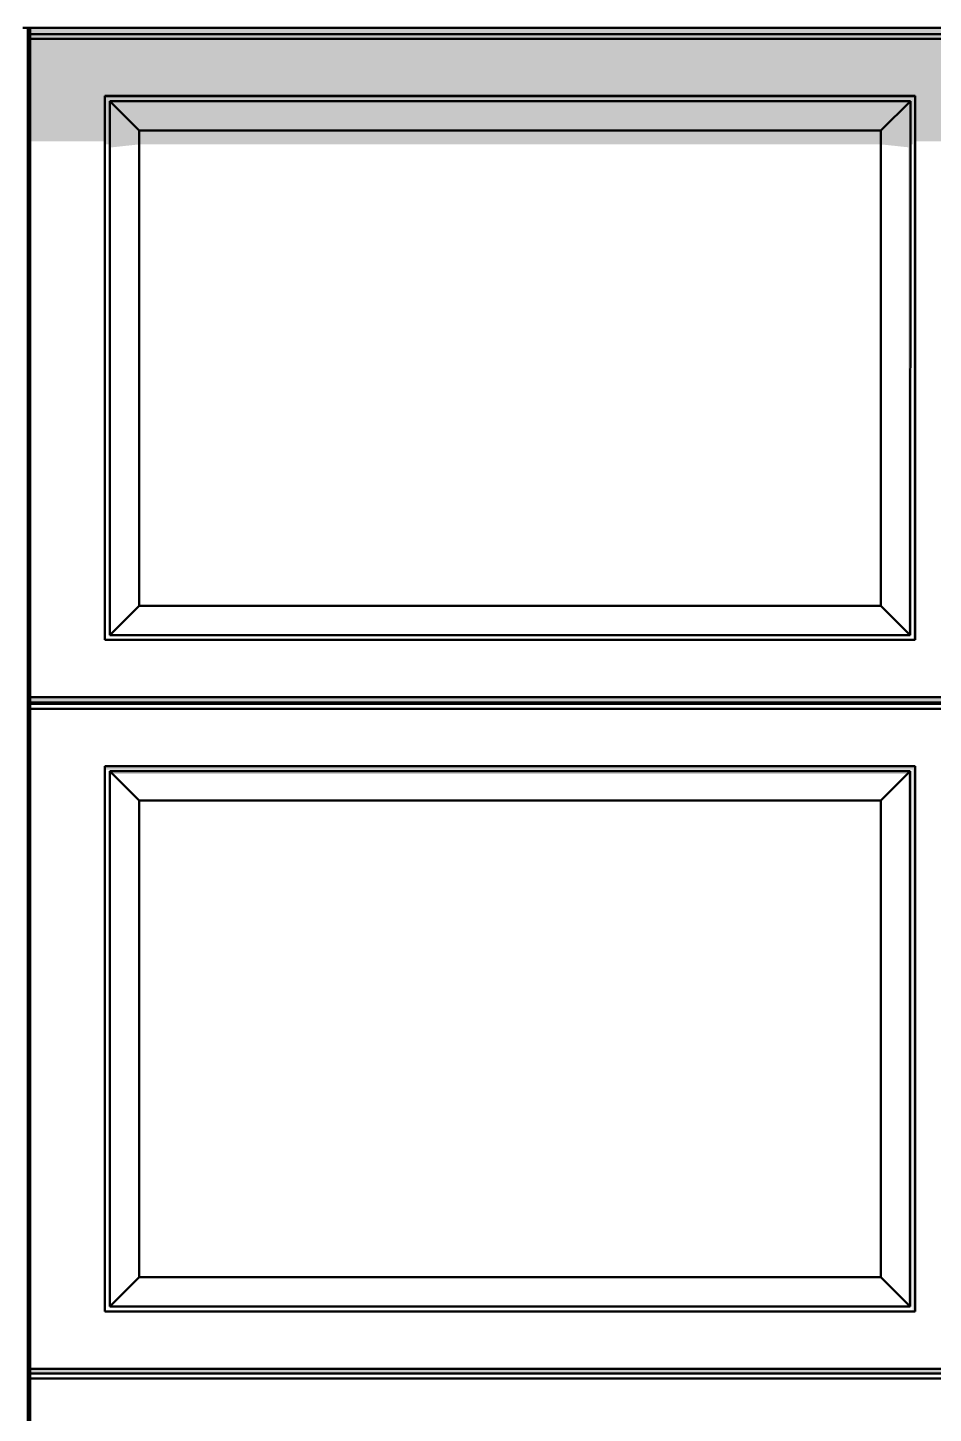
# Model space of a CAD drawing. Header units: millimetres. Extents: x 71293 to 106933, y -21112 to 4088.
# Drawn here: x 86292 to 88140, y -4625 to -1799 of the extents above; entities that cross this region are included whole.
import ezdxf

# ---------------------------------------------------------------- set-up
doc = ezdxf.new("R2010")
doc.units = ezdxf.units.MM
doc.header["$MEASUREMENT"] = 0
doc.linetypes.add('Wipeout_Contour', pattern=[1000, 0, -1000])
doc.layers.add('A - Fasadat', color=7, linetype='Continuous')
doc.layers.add('A - Fasadat_Pen_No__101', color=252, linetype='Continuous', lineweight=5)
for name, color, linetype, lineweight, true_color in [('A - Fasadat_Pen_No__102', 7, 'Continuous', 50, 0xcccccc), ('A - Fasadat_Pen_No__181', 7, 'Continuous', 5, 0xe8e8e8), ('A - Fasadat_Pen_No__89', 7, 'Continuous', 5, 0x71cebe)]:
    doc.layers.add(name, color=color, linetype=linetype, lineweight=lineweight, true_color=true_color)

msp = doc.modelspace()

# ---------------------------------------------------------------- wipeouts: each hides what was drawn before it
at = {"color": 254, "linetype": 'Wipeout_Contour', "lineweight": 0, "ltscale": 604267.482624}
msp.add_wipeout([(86292.2, -3018.6), (86297.2, -3018.6), (86297.3, -1836.4), (86295.8, -1836.4), (86295.7, -1834.3), (86295.7, -1811.6), (86292.2, -1811.6)], dxfattribs=at).dxf.layer = 'A - Fasadat'
at = {"color": 254, "linetype": 'Wipeout_Contour', "lineweight": 0, "ltscale": 349191.699}
msp.add_wipeout([(88103.1, -1937.9), (86449.7, -1937.9), (86449.7, -1938.3), (88103.1, -1938.3)], dxfattribs=at).dxf.layer = 'A - Fasadat'
at = {"color": 254, "linetype": 'Wipeout_Contour', "lineweight": 0, "ltscale": 518111.445632}
msp.add_wipeout([(86292.2, -3098.6), (86292.2, -3160.8), (86295.6, -3160.8), (86295.6, -3151.7), (86297.2, -3151.7), (86297.2, -3098.6)], dxfattribs=at).dxf.layer = 'A - Fasadat'
at = {"color": 254, "linetype": 'Wipeout_Contour', "lineweight": 0, "ltscale": 690855.44518}
msp.add_wipeout([(86295.6, -3175.8), (86292.2, -3175.8), (86292.2, -3498.6), (86297.2, -3498.6), (86297.2, -3202.4), (86295.7, -3202.4), (86295.6, -3199.3), (86295.6, -3176.9)], dxfattribs=at).dxf.layer = 'A - Fasadat'
at = {"color": 254, "linetype": 'Wipeout_Contour', "lineweight": 0, "ltscale": 349361.491741}
msp.add_wipeout([(86459.6, -3314.8), (86519.6, -3374.8), (88033, -3374.8), (88093, -3314.8)], dxfattribs=at).dxf.layer = 'A - Fasadat'
at = {"color": 254, "linetype": 'Wipeout_Contour', "lineweight": 0, "ltscale": 349543.95663}
msp.add_wipeout([(86459.6, -4406.9), (88093, -4406.9), (88033, -4346.9), (86519.6, -4346.9)], dxfattribs=at).dxf.layer = 'A - Fasadat'
at = {"color": 254, "linetype": 'Wipeout_Contour', "lineweight": 0, "ltscale": 345642.664962}
msp.add_wipeout([(86292.2, -4498.6), (86297.2, -4498.6), (86297.2, -4453.6), (86292.2, -4453.6)], dxfattribs=at).dxf.layer = 'A - Fasadat'
at = {"color": 254, "linetype": 'Wipeout_Contour', "lineweight": 0, "ltscale": 345650.058154}
msp.add_wipeout([(86292.2, -4526.4), (86292.2, -4527.4), (86295.6, -4527.4), (86295.6, -4526.4)], dxfattribs=at).dxf.layer = 'A - Fasadat'
at = {"color": 254, "linetype": 'Wipeout_Contour', "lineweight": 0, "ltscale": 356793.357794}
msp.add_wipeout([(86297.2, -4553.9), (91867.2, -4553.9), (91867.2, -4543.9), (86297.2, -4543.9)], dxfattribs=at).dxf.layer = 'A - Fasadat'
at = {"color": 254, "linetype": 'Wipeout_Contour', "lineweight": 0, "ltscale": 518815.307107}
msp.add_wipeout([(86292.2, -5892.5), (86295.6, -5892.5), (86295.6, -5887.5), (86297.2, -5887.5), (86297.2, -4578.6), (86292.2, -4578.6)], dxfattribs=at).dxf.layer = 'A - Fasadat'

# ---------------------------------------------------------------- next in the draw order: hatches: boundary and pattern name
at = {"layer": 'A - Fasadat_Pen_No__181', "linetype": 'Continuous', "lineweight": 0, "true_color": 0xededed}
for points in [[(86292.2, -3018.6), (86297.2, -3018.6), (86297.3, -1836.4), (86295.8, -1836.4), (86295.7, -1834.3), (86295.7, -1811.6), (86292.2, -1811.6)], [(88103.1, -1937.9), (86449.7, -1937.9), (86449.7, -1938.3), (88103.1, -1938.3)], [(86292.2, -3098.6), (86292.2, -3160.8), (86295.6, -3160.8), (86295.6, -3151.7), (86297.2, -3151.7), (86297.2, -3098.6)], [(86295.6, -3175.8), (86292.2, -3175.8), (86292.2, -3498.6), (86297.2, -3498.6), (86297.2, -3202.4), (86295.7, -3202.4), (86295.6, -3199.3), (86295.6, -3176.9)], [(86292.2, -4498.6), (86297.2, -4498.6), (86297.2, -4453.6), (86292.2, -4453.6)], [(86292.2, -4526.4), (86292.2, -4527.4), (86295.6, -4527.4), (86295.6, -4526.4)], [(86292.2, -5892.5), (86295.6, -5892.5), (86295.6, -5887.5), (86297.2, -5887.5), (86297.2, -4578.6), (86292.2, -4578.6)]]:
    msp.add_hatch(color=7, dxfattribs=at).paths.add_polyline_path(points)

# ---------------------------------------------------------------- next in the draw order: wipeouts: each hides what was drawn before it
at = {"color": 254, "linetype": 'Wipeout_Contour', "lineweight": 0, "ltscale": 346308.927003}
msp.add_wipeout([(86459.6, -3314.8), (86459.6, -4406.9), (86519.6, -4346.9), (86519.6, -3374.8)], dxfattribs=at).dxf.layer = 'A - Fasadat'
at = {"color": 254, "linetype": 'Wipeout_Contour', "lineweight": 0, "ltscale": 352596.521045}
msp.add_wipeout([(88033, -3374.8), (88033, -4346.9), (88093, -4406.9), (88093, -3314.8)], dxfattribs=at).dxf.layer = 'A - Fasadat'

# ---------------------------------------------------------------- next in the draw order: hatches: boundary and pattern name
at = {"layer": 'A - Fasadat_Pen_No__181', "linetype": 'Continuous', "lineweight": 0, "true_color": 0xededed}
for points in [[(88093, -3314.8), (86459.6, -3314.8), (86465.9, -3321.1), (88086.7, -3321.1)], [(86459.6, -3314.8), (86459.6, -3321.8), (86465.9, -3321.1)], [(88093, -3314.8), (88086.7, -3321.1), (88088.4, -3321.3), (88088.4, -4402.3), (88093, -4406.9)], [(88088.4, -4402.3), (88088, -4406.9), (88093, -4406.9)]]:
    msp.add_hatch(color=7, dxfattribs=at).paths.add_polyline_path(points)

# ---------------------------------------------------------------- next in the draw order: linework, layer by layer
at = {"layer": 'A - Fasadat_Pen_No__102', "color": 254, "linetype": 'Continuous', "lineweight": 50, "true_color": 0xcccccc}
for p, q in [((86449.6, -3304.8), (88103, -3304.8)), ((86449.6, -4416.9), (86449.6, -3304.8)), ((88103, -3304.8), (88103, -4416.9)), ((86459.6, -4406.9), (86459.6, -3314.8)), ((86459.6, -3314.8), (88093, -3314.8)), ((88093, -3314.8), (88093, -4406.9)), ((88093, -4406.9), (86459.6, -4406.9)), ((88103, -4416.9), (86449.6, -4416.9))]:
    msp.add_line(p, q, dxfattribs=at)

# ---------------------------------------------------------------- next in the draw order: wipeouts: each hides what was drawn before it
at = {"color": 254, "linetype": 'Wipeout_Contour', "lineweight": 0, "ltscale": 356403.038101}
msp.add_wipeout([(86297.3, -1811.9), (91867.3, -1811.9), (91867.3, -1811.6), (86297.3, -1811.6)], dxfattribs=at).dxf.layer = 'A - Fasadat'
at = {"color": 254, "linetype": 'Wipeout_Contour', "lineweight": 0, "ltscale": 259445.608935}
msp.add_wipeout([(86449.7, -1937.9), (86449.6, -3047.4), (86449.7, -1938.3)], dxfattribs=at).dxf.layer = 'A - Fasadat'
at = {"color": 254, "linetype": 'Wipeout_Contour', "lineweight": 0, "ltscale": 345395.421656}
msp.add_wipeout([(86292.2, -3018.6), (86292.2, -3098.6), (86297.2, -3098.6), (86297.2, -3018.6)], dxfattribs=at).dxf.layer = 'A - Fasadat'
at = {"color": 254, "linetype": 'Wipeout_Contour', "lineweight": 0, "ltscale": 448476.837566}
msp.add_wipeout([(86297.2, -3174.8), (86297.2, -3177.8), (91867.2, -3177.8), (91867.2, -3175), (91867.2, -3174.8)], dxfattribs=at).dxf.layer = 'A - Fasadat'
at = {"color": 254, "linetype": 'Wipeout_Contour', "lineweight": 0, "ltscale": 349452.008072}
msp.add_wipeout([(86519.6, -3374.8), (86519.6, -4346.9), (88033, -4346.9), (88033, -3374.8)], dxfattribs=at).dxf.layer = 'A - Fasadat'
at = {"color": 254, "linetype": 'Wipeout_Contour', "lineweight": 0, "ltscale": 345465.84989}
msp.add_wipeout([(86292.2, -3498.6), (86292.2, -3543.6), (86297.2, -3543.6), (86297.2, -3498.6)], dxfattribs=at).dxf.layer = 'A - Fasadat'
at = {"color": 254, "linetype": 'Wipeout_Contour', "lineweight": 0, "ltscale": 345632.877664}
msp.add_wipeout([(86292.2, -4403.6), (86292.2, -4453.6), (86297.2, -4453.6), (86297.2, -4403.6)], dxfattribs=at).dxf.layer = 'A - Fasadat'
at = {"color": 254, "linetype": 'Wipeout_Contour', "lineweight": 0, "ltscale": 345650.451176}
msp.add_wipeout([(86292.2, -4527.4), (86292.2, -4530.1), (86295.6, -4530.1), (86295.6, -4527.4)], dxfattribs=at).dxf.layer = 'A - Fasadat'

# ---------------------------------------------------------------- next in the draw order: hatches: boundary and pattern name
at = {"layer": 'A - Fasadat_Pen_No__181', "linetype": 'Continuous', "lineweight": 0, "true_color": 0xededed}
for points in [[(86297.3, -1811.9), (91867.3, -1811.9), (91867.3, -1811.6), (86297.3, -1811.6)], [(86292.2, -3018.6), (86292.2, -3098.6), (86297.2, -3098.6), (86297.2, -3018.6)], [(86297.2, -3174.8), (86297.2, -3177.8), (91867.2, -3177.8), (91867.2, -3175), (91867.2, -3174.8)], [(88103, -3304.8), (86449.6, -3304.8), (86449.6, -3311.8), (88098, -3311.8), (88098, -4416.9), (88103, -4416.9)], [(86292.2, -3498.6), (86292.2, -3543.6), (86297.2, -3543.6), (86297.2, -3498.6)], [(86292.2, -4403.6), (86292.2, -4453.6), (86297.2, -4453.6), (86297.2, -4403.6)], [(86292.2, -4527.4), (86292.2, -4530.1), (86295.6, -4530.1), (86295.6, -4527.4)]]:
    msp.add_hatch(color=7, dxfattribs=at).paths.add_polyline_path(points)

# ---------------------------------------------------------------- next in the draw order: linework, layer by layer
at = {"layer": 'A - Fasadat_Pen_No__101', "color": 252, "linetype": 'Continuous', "lineweight": 5}
for p, q in [((86297.2, -3498.6), (86292.2, -3498.6)), ((86292.2, -4453.6), (86297.2, -4453.6))]:
    msp.add_line(p, q, dxfattribs=at)
at = {"layer": 'A - Fasadat_Pen_No__102', "color": 254, "linetype": 'Continuous', "lineweight": 50, "true_color": 0xcccccc}
for p, q in [((86459.6, -3314.8), (86519.6, -3374.8)), ((88033, -3374.8), (88093, -3314.8)), ((86519.6, -3374.8), (88033, -3374.8)), ((86519.6, -4346.9), (86519.6, -3374.8)), ((88033, -3374.8), (88033, -4346.9)), ((86519.6, -4346.9), (86459.6, -4406.9)), ((88033, -4346.9), (86519.6, -4346.9)), ((88093, -4406.9), (88033, -4346.9))]:
    msp.add_line(p, q, dxfattribs=at)
at = {"layer": 'A - Fasadat_Pen_No__89', "color": 123, "linetype": 'Continuous', "lineweight": 5, "true_color": 0x71cebe}
for p, q in [((86297.2, -3018.6), (86292.2, -3018.6)), ((86297.2, -3098.6), (86292.2, -3098.6))]:
    msp.add_line(p, q, dxfattribs=at)

# ---------------------------------------------------------------- next in the draw order: wipeouts: each hides what was drawn before it
at = {"color": 254, "linetype": 'Wipeout_Contour', "lineweight": 0, "ltscale": 259475.743963}
msp.add_wipeout([(86459.7, -1948.2), (86459.6, -3037.8), (86459.7, -1948.6)], dxfattribs=at).dxf.layer = 'A - Fasadat'

# ---------------------------------------------------------------- next in the draw order: wipeouts: each hides what was drawn before it
at = {"color": 254, "linetype": 'Wipeout_Contour', "lineweight": 0, "ltscale": 431565.189436}
msp.add_wipeout([(86295.7, -1798.6), (86292.2, -1798.6), (86292.2, -1811.6), (86295.7, -1811.6), (86295.7, -1799.4)], dxfattribs=at).dxf.layer = 'A - Fasadat'
at = {"color": 254, "linetype": 'Wipeout_Contour', "lineweight": 0, "ltscale": 349192.641995}
msp.add_wipeout([(86459.7, -1948.2), (86459.7, -1948.6), (88093.1, -1948.6), (88093.1, -1948.2)], dxfattribs=at).dxf.layer = 'A - Fasadat'
at = {"color": 254, "linetype": 'Wipeout_Contour', "lineweight": 0, "ltscale": 349312.549436}
msp.add_wipeout([(86519.6, -2977.9), (86459.9, -3037.8), (88092.7, -3037.8), (88033, -2977.9)], dxfattribs=at).dxf.layer = 'A - Fasadat'
at = {"color": 254, "linetype": 'Wipeout_Contour', "lineweight": 0, "ltscale": 345406.963863}
msp.add_wipeout([(86292.2, -3160.8), (86292.2, -3161.6), (86295.6, -3161.6), (86295.6, -3160.8)], dxfattribs=at).dxf.layer = 'A - Fasadat'
at = {"color": 254, "linetype": 'Wipeout_Contour', "lineweight": 0, "ltscale": 356556.217503}
msp.add_wipeout([(86297.2, -3177.8), (86297.2, -3187.8), (91867.2, -3187.8), (91867.2, -3177.8)], dxfattribs=at).dxf.layer = 'A - Fasadat'
at = {"color": 254, "linetype": 'Wipeout_Contour', "lineweight": 0, "ltscale": 345473.650991}
msp.add_wipeout([(86292.2, -3543.6), (86292.2, -3593.6), (86297.2, -3593.6), (86297.2, -3543.6)], dxfattribs=at).dxf.layer = 'A - Fasadat'
at = {"color": 254, "linetype": 'Wipeout_Contour', "lineweight": 0, "ltscale": 345651.132258}
msp.add_wipeout([(86292.2, -4530.1), (86292.2, -4533.9), (86295.6, -4533.9), (86295.6, -4530.1)], dxfattribs=at).dxf.layer = 'A - Fasadat'

# ---------------------------------------------------------------- next in the draw order: hatches: boundary and pattern name
at = {"layer": 'A - Fasadat_Pen_No__181', "linetype": 'Continuous', "lineweight": 0, "true_color": 0xededed}
for points in [[(86295.7, -1798.6), (86292.2, -1798.6), (86292.2, -1811.6), (86295.7, -1811.6), (86295.7, -1799.4)], [(86459.7, -1948.2), (86459.7, -1948.6), (88093.1, -1948.6), (88093.1, -1948.2)], [(86292.2, -3160.8), (86292.2, -3161.6), (86295.6, -3161.6), (86295.6, -3160.8)], [(86292.2, -3543.6), (86292.2, -3593.6), (86297.2, -3593.6), (86297.2, -3543.6)], [(86292.2, -4530.1), (86292.2, -4533.9), (86295.6, -4533.9), (86295.6, -4530.1)]]:
    msp.add_hatch(color=7, dxfattribs=at).paths.add_polyline_path(points)

# ---------------------------------------------------------------- next in the draw order: linework, layer by layer
at = {"layer": 'A - Fasadat_Pen_No__101', "color": 252, "linetype": 'Continuous', "lineweight": 5}
msp.add_line((86297.2, -3543.6), (86292.2, -3543.6), dxfattribs=at)

# ---------------------------------------------------------------- next in the draw order: wipeouts: each hides what was drawn before it
at = {"color": 254, "linetype": 'Wipeout_Contour', "lineweight": 0, "ltscale": 448286.898503}
msp.add_wipeout([(86297.3, -1811.6), (91867.3, -1811.6), (91867.3, -1799.4), (91867.3, -1798.6), (86297.3, -1798.6)], dxfattribs=at).dxf.layer = 'A - Fasadat'
at = {"color": 254, "linetype": 'Wipeout_Contour', "lineweight": 0, "ltscale": 349195.342902}
msp.add_wipeout([(88093.1, -1948.6), (86459.7, -1948.6), (86519.7, -2008.1), (88033.1, -2008.1)], dxfattribs=at).dxf.layer = 'A - Fasadat'
at = {"color": 254, "linetype": 'Wipeout_Contour', "lineweight": 0, "ltscale": 345407.205116}
msp.add_wipeout([(86295.6, -3161.6), (86292.2, -3161.6), (86292.2, -3164.1), (86295.6, -3164.1)], dxfattribs=at).dxf.layer = 'A - Fasadat'
at = {"color": 254, "linetype": 'Wipeout_Contour', "lineweight": 0, "ltscale": 345552.768109}
msp.add_wipeout([(86292.2, -3593.6), (86292.2, -4403.6), (86297.2, -4403.6), (86297.2, -3593.6)], dxfattribs=at).dxf.layer = 'A - Fasadat'
at = {"color": 254, "linetype": 'Wipeout_Contour', "lineweight": 0, "ltscale": 345651.926124}
msp.add_wipeout([(86292.2, -4533.9), (86292.2, -4537.6), (86295.6, -4537.6), (86295.6, -4533.9)], dxfattribs=at).dxf.layer = 'A - Fasadat'

# ---------------------------------------------------------------- next in the draw order: hatches: boundary and pattern name
at = {"layer": 'A - Fasadat_Pen_No__181', "linetype": 'Continuous', "lineweight": 0, "true_color": 0xededed}
for points in [[(86297.3, -1811.6), (91867.3, -1811.6), (91867.3, -1799.4), (91867.3, -1798.6), (86297.3, -1798.6)], [(88093.1, -1948.6), (86459.7, -1948.6), (86519.7, -2008.1), (88033.1, -2008.1)], [(86295.6, -3161.6), (86292.2, -3161.6), (86292.2, -3164.1), (86295.6, -3164.1)], [(86292.2, -3593.6), (86292.2, -4403.6), (86297.2, -4403.6), (86297.2, -3593.6)], [(86292.2, -4533.9), (86292.2, -4537.6), (86295.6, -4537.6), (86295.6, -4533.9)]]:
    msp.add_hatch(color=7, dxfattribs=at).paths.add_polyline_path(points)

# ---------------------------------------------------------------- next in the draw order: linework, layer by layer
at = {"layer": 'A - Fasadat_Pen_No__101', "color": 252, "linetype": 'Continuous', "lineweight": 5}
for p, q in [((86292.2, -3593.6), (86297.2, -3593.6)), ((86297.2, -4403.6), (86292.2, -4403.6))]:
    msp.add_line(p, q, dxfattribs=at)

# ---------------------------------------------------------------- next in the draw order: wipeouts: each hides what was drawn before it
at = {"color": 254, "linetype": 'Wipeout_Contour', "lineweight": 0, "ltscale": 345260.989942}
msp.add_wipeout([(86295.7, -1798.6), (86295.7, -1799.4), (86297.3, -1799.4), (86297.3, -1798.6)], dxfattribs=at).dxf.layer = 'A - Fasadat'
at = {"color": 254, "linetype": 'Wipeout_Contour', "lineweight": 0, "ltscale": 432622.135561}
msp.add_wipeout([(86459.6, -3037.8), (86459.9, -3037.8), (86519.6, -2977.9), (86519.7, -2008.1), (86459.7, -1948.6)], dxfattribs=at).dxf.layer = 'A - Fasadat'
at = {"color": 254, "linetype": 'Wipeout_Contour', "lineweight": 0, "ltscale": 440544.12411}
msp.add_wipeout([(88033, -2977.9), (88092.7, -3037.8), (88093, -3037.8), (88093.1, -1948.6), (88033.1, -2008.1)], dxfattribs=at).dxf.layer = 'A - Fasadat'
at = {"color": 254, "linetype": 'Wipeout_Contour', "lineweight": 0, "ltscale": 431760.706039}
msp.add_wipeout([(86292.2, -3164.1), (86292.2, -3167.8), (86295.6, -3167.8), (86295.6, -3164.2), (86295.6, -3164.1)], dxfattribs=at).dxf.layer = 'A - Fasadat'
at = {"color": 254, "linetype": 'Wipeout_Contour', "lineweight": 0, "ltscale": 432066.911181}
msp.add_wipeout([(86292.2, -4540.4), (86295.6, -4540.4), (86295.6, -4538.1), (86295.6, -4537.6), (86292.2, -4537.6)], dxfattribs=at).dxf.layer = 'A - Fasadat'

# ---------------------------------------------------------------- next in the draw order: hatches: boundary and pattern name
at = {"layer": 'A - Fasadat_Pen_No__181', "linetype": 'Continuous', "lineweight": 0, "true_color": 0xededed}
for points in [[(86295.7, -1798.6), (86295.7, -1799.4), (86297.3, -1799.4), (86297.3, -1798.6)], [(86449.7, -2030.2), (86449.7, -2036.6), (86449.7, -1938.3), (86449.7, -1937.9)], [(86459.7, -2036.6), (86459.7, -2043.1), (86459.7, -1948.6), (86459.7, -1948.2)], [(88088.8, -3033.9), (88088.5, -3037.8), (88092.7, -3037.8)], [(86292.2, -3164.1), (86292.2, -3167.8), (86295.6, -3167.8), (86295.6, -3164.2), (86295.6, -3164.1)], [(86292.2, -4540.4), (86295.6, -4540.4), (86295.6, -4538.1), (86295.6, -4537.6), (86292.2, -4537.6)]]:
    msp.add_hatch(color=7, dxfattribs=at).paths.add_polyline_path(points)

# ---------------------------------------------------------------- next in the draw order: linework, layer by layer
at = {"layer": 'A - Fasadat_Pen_No__102', "color": 254, "linetype": 'Continuous', "lineweight": 50, "true_color": 0xcccccc}
for p, q in [((86449.6, -3047.4), (86449.7, -1937.9)), ((86449.7, -1937.9), (88103.1, -1937.9)), ((86449.7, -1937.9), (86449.7, -1938.3)), ((88103.1, -1938.3), (86449.7, -1938.3)), ((86459.6, -3037.8), (86459.7, -1948.2)), ((86459.7, -1948.2), (88093.1, -1948.2)), ((86459.7, -1948.6), (86459.7, -1948.2)), ((86459.7, -1948.6), (88093.2, -1948.6)), ((88093.1, -1948.2), (88093, -3037.8)), ((88103.1, -1937.9), (88103, -3047.4)), ((88103, -3047.4), (86449.6, -3047.4)), ((88093, -3037.8), (86459.6, -3037.8))]:
    msp.add_line(p, q, dxfattribs=at)

# ---------------------------------------------------------------- next in the draw order: wipeouts: each hides what was drawn before it
at = {"color": 254, "linetype": 'Wipeout_Contour', "lineweight": 0, "ltscale": 349253.221897}
msp.add_wipeout([(86519.7, -2008.1), (86519.6, -2977.9), (88033, -2977.9), (88033.1, -2008.1)], dxfattribs=at).dxf.layer = 'A - Fasadat'

# ---------------------------------------------------------------- next in the draw order: hatches: boundary and pattern name
at = {"layer": 'A - Fasadat_Pen_No__181', "linetype": 'Continuous', "lineweight": 0, "true_color": 0xededed}
for points in [[(86449.7, -1938.3), (86449.7, -2036.6), (86459.7, -2036.6), (86459.7, -1948.2), (88093.1, -1948.2), (88093.1, -2036.6), (88098.6, -2036.6), (88098.5, -3047.4), (88103, -3047.4), (88103.1, -1938.3)], [(86459.7, -2043.1), (86519.7, -2036.6), (86519.7, -2008.1), (86459.7, -1948.6)], [(88088.8, -3033.9), (88092.7, -3037.8), (88093, -3037.8), (88093.1, -1948.6), (88033.1, -2008.1), (88033.1, -2036.6), (88088.9, -2042.6)], [(86519.7, -2036.6), (88033.1, -2036.6), (88033.1, -2008.1), (86519.7, -2008.1)]]:
    msp.add_hatch(color=7, dxfattribs=at).paths.add_polyline_path(points)

# ---------------------------------------------------------------- next in the draw order: linework, layer by layer
at = {"layer": 'A - Fasadat_Pen_No__102', "color": 254, "linetype": 'Continuous', "lineweight": 50, "true_color": 0xcccccc}
for p, q in [((86459.7, -1948.6), (86519.7, -2008.1)), ((88033.1, -2008.1), (88093.2, -1948.6)), ((86519.6, -2977.9), (86519.7, -2008.1)), ((86519.7, -2008.1), (88033.1, -2008.1)), ((88033.1, -2008.1), (88033, -2977.9)), ((86519.6, -2977.9), (86459.9, -3037.8)), ((88033, -2977.9), (86519.6, -2977.9)), ((88092.7, -3037.8), (88033, -2977.9))]:
    msp.add_line(p, q, dxfattribs=at)

# ---------------------------------------------------------------- next in the draw order: wipeouts: each hides what was drawn before it
at = {"color": 254, "linetype": 'Wipeout_Contour', "lineweight": 0, "ltscale": 517894.338387}
msp.add_wipeout([(86295.7, -1834.3), (86297.3, -1834.3), (86297.3, -1821.2), (86297.3, -1811.9), (86297.3, -1799.4), (86295.7, -1799.4)], dxfattribs=at).dxf.layer = 'A - Fasadat'
at = {"color": 254, "linetype": 'Wipeout_Contour', "lineweight": 0, "ltscale": 431761.41265}
msp.add_wipeout([(86292.2, -3171.6), (86295.6, -3171.6), (86295.6, -3168), (86295.6, -3167.8), (86292.2, -3167.8)], dxfattribs=at).dxf.layer = 'A - Fasadat'
at = {"color": 254, "linetype": 'Wipeout_Contour', "lineweight": 0, "ltscale": 345653.015504}
msp.add_wipeout([(86292.2, -4540.4), (86292.2, -4541.4), (86295.6, -4541.4), (86295.6, -4540.4)], dxfattribs=at).dxf.layer = 'A - Fasadat'

# ---------------------------------------------------------------- next in the draw order: hatches: boundary and pattern name
at = {"layer": 'A - Fasadat_Pen_No__181', "linetype": 'Continuous', "lineweight": 0, "true_color": 0xededed}
for points in [[(86295.7, -1834.3), (86297.3, -1834.3), (86297.3, -1821.2), (86297.3, -1811.9), (86297.3, -1799.4), (86295.7, -1799.4)], [(86297.3, -1798.6), (86297.3, -1799.4), (86297.3, -1811.9), (86297.3, -1811.9), (86297.3, -1798.6)], [(86292.2, -3171.6), (86295.6, -3171.6), (86295.6, -3168), (86295.6, -3167.8), (86292.2, -3167.8)], [(86292.2, -4540.4), (86292.2, -4541.4), (86295.6, -4541.4), (86295.6, -4540.4)]]:
    msp.add_hatch(color=7, dxfattribs=at).paths.add_polyline_path(points)

# ---------------------------------------------------------------- next in the draw order: wipeouts: each hides what was drawn before it
at = {"color": 254, "linetype": 'Wipeout_Contour', "lineweight": 0, "ltscale": 345264.055621}
msp.add_wipeout([(86297.3, -1834.3), (86295.7, -1834.3), (86295.8, -1836.4), (86297.3, -1836.4)], dxfattribs=at).dxf.layer = 'A - Fasadat'
at = {"color": 254, "linetype": 'Wipeout_Contour', "lineweight": 0, "ltscale": 345408.727685}
msp.add_wipeout([(86292.2, -3171.6), (86292.2, -3174.5), (86295.6, -3174.5), (86295.6, -3171.6)], dxfattribs=at).dxf.layer = 'A - Fasadat'
at = {"color": 254, "linetype": 'Wipeout_Contour', "lineweight": 0, "ltscale": 345660.201939}
msp.add_wipeout([(86295.6, -4521.4), (86295.6, -4533.9), (86297.2, -4533.9), (86297.2, -4521.4)], dxfattribs=at).dxf.layer = 'A - Fasadat'

# ---------------------------------------------------------------- next in the draw order: hatches: boundary and pattern name
at = {"layer": 'A - Fasadat_Pen_No__181', "linetype": 'Continuous', "lineweight": 0, "true_color": 0xededed}
for points in [[(86297.3, -1834.3), (86295.7, -1834.3), (86295.8, -1836.4), (86297.3, -1836.4)], [(86292.2, -3171.6), (86292.2, -3174.5), (86295.6, -3174.5), (86295.6, -3171.6)]]:
    msp.add_hatch(color=7, dxfattribs=at).paths.add_polyline_path(points)

# ---------------------------------------------------------------- next in the draw order: linework, layer by layer
at = {"layer": 'A - Fasadat_Pen_No__102', "color": 254, "linetype": 'Continuous', "lineweight": 50, "true_color": 0xcccccc}
msp.add_line((86297.3, -1836.4), (86295.8, -1836.4), dxfattribs=at)

# ---------------------------------------------------------------- next in the draw order: wipeouts: each hides what was drawn before it
at = {"color": 254, "linetype": 'Wipeout_Contour', "lineweight": 0, "ltscale": 345662.590505}
msp.add_wipeout([(86295.6, -4533.9), (86295.6, -4543.9), (86297.2, -4543.9), (86297.2, -4533.9)], dxfattribs=at).dxf.layer = 'A - Fasadat'

# ---------------------------------------------------------------- next in the draw order: hatches: boundary and pattern name
at = {"layer": 'A - Fasadat_Pen_No__181', "linetype": 'Continuous', "lineweight": 0, "true_color": 0xededed}
msp.add_hatch(color=7, dxfattribs=at).paths.add_polyline_path([(86295.6, -4533.9), (86295.6, -4543.9), (86297.2, -4543.9), (86297.2, -4533.9)])

# ---------------------------------------------------------------- next in the draw order: wipeouts: each hides what was drawn before it
at = {"color": 254, "linetype": 'Wipeout_Contour', "lineweight": 0, "ltscale": 356403.312633}
msp.add_wipeout([(86297.3, -1821.2), (91867.3, -1821.2), (91867.3, -1811.9), (86297.3, -1811.9)], dxfattribs=at).dxf.layer = 'A - Fasadat'
at = {"color": 254, "linetype": 'Wipeout_Contour', "lineweight": 0, "ltscale": 431762.520148}
msp.add_wipeout([(86292.2, -3175.8), (86295.6, -3175.8), (86295.6, -3174.8), (86295.6, -3174.5), (86292.2, -3174.5)], dxfattribs=at).dxf.layer = 'A - Fasadat'

# ---------------------------------------------------------------- next in the draw order: hatches: boundary and pattern name
at = {"layer": 'A - Fasadat_Pen_No__181', "linetype": 'Continuous', "lineweight": 0, "true_color": 0xededed}
for points in [[(86292.2, -1798.6), (86292.1, -1798.6), (86292.1, -1869.5), (86292.2, -1919)], [(86297.3, -1821.2), (91867.3, -1821.2), (91867.3, -1811.9), (86297.3, -1811.9)], [(86292.2, -3175.8), (86295.6, -3175.8), (86295.6, -3174.8), (86295.6, -3174.5), (86292.2, -3174.5)]]:
    msp.add_hatch(color=7, dxfattribs=at).paths.add_polyline_path(points)

# ---------------------------------------------------------------- next in the draw order: linework, layer by layer
at = {"layer": 'A - Fasadat_Pen_No__102', "color": 254, "linetype": 'Continuous', "lineweight": 50, "true_color": 0xcccccc}
for p, q in [((86282, -1798.6), (91882, -1798.6)), ((86295.7, -1798.6), (86295.7, -1799.4)), ((86295.7, -1799.4), (86295.7, -1834.3)), ((86297.3, -1799.4), (86295.7, -1799.4)), ((86297.3, -1798.6), (86297.3, -1799.4)), ((86297.3, -1811.9), (86297.3, -1798.6)), ((86297.3, -1799.4), (86297.3, -1811.9)), ((86292.2, -1811.6), (86295.7, -1811.6)), ((86295.7, -1834.3), (86295.8, -1836.4)), ((86297.3, -1834.3), (86295.7, -1834.3)), ((86297.3, -1811.6), (91867.3, -1811.6)), ((86297.3, -1811.9), (86297.3, -1821.2)), ((86297.3, -1811.9), (91867.3, -1811.9)), ((86297.3, -1821.2), (91867.3, -1821.2))]:
    msp.add_line(p, q, dxfattribs=at)

# ---------------------------------------------------------------- next in the draw order: wipeouts: each hides what was drawn before it
at = {"color": 254, "linetype": 'Wipeout_Contour', "lineweight": 0, "ltscale": 432082.850174}
msp.add_wipeout([(86295.6, -4543.9), (86295.6, -4566.4), (86297.2, -4566.4), (86297.2, -4553.9), (86297.2, -4543.9)], dxfattribs=at).dxf.layer = 'A - Fasadat'

# ---------------------------------------------------------------- next in the draw order: hatches: boundary and pattern name
at = {"layer": 'A - Fasadat_Pen_No__181', "linetype": 'Continuous', "lineweight": 0, "true_color": 0xededed}
msp.add_hatch(color=7, dxfattribs=at).paths.add_polyline_path([(86295.6, -4543.9), (86295.6, -4566.4), (86297.2, -4566.4), (86297.2, -4553.9), (86297.2, -4543.9)])

# ---------------------------------------------------------------- next in the draw order: wipeouts: each hides what was drawn before it
at = {"color": 254, "linetype": 'Wipeout_Contour', "lineweight": 0, "ltscale": 345416.484958}
msp.add_wipeout([(86295.6, -3164.2), (86297.2, -3164.2), (86297.2, -3151.7), (86295.6, -3151.7)], dxfattribs=at).dxf.layer = 'A - Fasadat'

# ---------------------------------------------------------------- next in the draw order: wipeouts: each hides what was drawn before it
at = {"color": 254, "linetype": 'Wipeout_Contour', "lineweight": 0, "ltscale": 345418.20346}
msp.add_wipeout([(86295.6, -3164.2), (86295.6, -3174.8), (86297.2, -3174.8), (86297.2, -3164.2)], dxfattribs=at).dxf.layer = 'A - Fasadat'
at = {"color": 254, "linetype": 'Wipeout_Contour', "lineweight": 0, "ltscale": 356791.318145}
msp.add_wipeout([(86297.2, -4533.9), (86297.2, -4543.9), (91867.2, -4543.9), (91867.2, -4533.9)], dxfattribs=at).dxf.layer = 'A - Fasadat'

# ---------------------------------------------------------------- next in the draw order: hatches: boundary and pattern name
at = {"layer": 'A - Fasadat_Pen_No__181', "linetype": 'Continuous', "lineweight": 0, "true_color": 0xededed}
for points in [[(86295.6, -3164.2), (86295.6, -3174.8), (86297.2, -3174.8), (86297.2, -3164.2)], [(86297.2, -4533.9), (86297.2, -4543.9), (91867.2, -4543.9), (91867.2, -4533.9)]]:
    msp.add_hatch(color=7, dxfattribs=at).paths.add_polyline_path(points)

# ---------------------------------------------------------------- next in the draw order: wipeouts: each hides what was drawn before it
at = {"color": 254, "linetype": 'Wipeout_Contour', "lineweight": 0, "ltscale": 431774.234183}
msp.add_wipeout([(86295.6, -3174.8), (86295.6, -3176.9), (86297.2, -3176.9), (86297.2, -3175.1), (86297.2, -3174.8)], dxfattribs=at).dxf.layer = 'A - Fasadat'
at = {"color": 254, "linetype": 'Wipeout_Contour', "lineweight": 0, "ltscale": 518477.75502}
msp.add_wipeout([(86292.2, -4498.6), (86292.2, -4526.4), (86295.6, -4526.4), (86295.6, -4521.4), (86297.2, -4521.4), (86297.2, -4498.6)], dxfattribs=at).dxf.layer = 'A - Fasadat'
at = {"color": 254, "linetype": 'Wipeout_Contour', "lineweight": 0, "ltscale": 691322.370792}
msp.add_wipeout([(86292.2, -4578.6), (86297.2, -4578.6), (86297.2, -4566.4), (86295.6, -4566.4), (86295.6, -4543.9), (86295.6, -4543.9), (86295.6, -4541.4), (86292.2, -4541.4)], dxfattribs=at).dxf.layer = 'A - Fasadat'

# ---------------------------------------------------------------- next in the draw order: hatches: boundary and pattern name
at = {"layer": 'A - Fasadat_Pen_No__181', "linetype": 'Continuous', "lineweight": 0, "true_color": 0xededed}
for points in [[(86295.6, -3174.8), (86295.6, -3176.9), (86297.2, -3176.9), (86297.2, -3175.1), (86297.2, -3174.8)], [(86292.2, -4498.6), (86292.2, -4526.4), (86295.6, -4526.4), (86295.6, -4521.4), (86297.2, -4521.4), (86297.2, -4498.6)], [(86292.2, -4578.6), (86297.2, -4578.6), (86297.2, -4566.4), (86295.6, -4566.4), (86295.6, -4543.9), (86295.6, -4543.9), (86295.6, -4541.4), (86292.2, -4541.4)], [(86297.2, -4545.6), (91788.6, -4545.6), (91796.9, -4553.9), (91867.2, -4553.9), (91867.2, -4543.9), (86297.2, -4543.9)]]:
    msp.add_hatch(color=7, dxfattribs=at).paths.add_polyline_path(points)

# ---------------------------------------------------------------- next in the draw order: linework, layer by layer
at = {"layer": 'A - Fasadat_Pen_No__102', "color": 254, "linetype": 'Continuous', "lineweight": 50, "true_color": 0xcccccc}
for p, q in [((86295.6, -4521.4), (86295.6, -4533.9)), ((86297.2, -4521.4), (86295.6, -4521.4)), ((86297.2, -4521.4), (86297.2, -4533.9)), ((86295.6, -4526.4), (86292.2, -4526.4)), ((86295.6, -4541.4), (86292.2, -4541.4)), ((86295.6, -4533.9), (86295.6, -4543.9)), ((86297.2, -4533.9), (86295.6, -4533.9)), ((86295.6, -4543.9), (86295.6, -4566.4)), ((86297.2, -4543.9), (86295.6, -4543.9)), ((86297.2, -4533.9), (86297.2, -4543.9)), ((86297.2, -4533.9), (91867.2, -4533.9)), ((86297.2, -4543.9), (86297.2, -4553.9)), ((86297.2, -4543.9), (91867.2, -4543.9)), ((86297.2, -4566.4), (86295.6, -4566.4)), ((86297.2, -4553.9), (86297.2, -5887.5)), ((86297.2, -4553.9), (91867.2, -4553.9))]:
    msp.add_line(p, q, dxfattribs=at)
at = {"layer": 'A - Fasadat_Pen_No__89', "color": 123, "linetype": 'Continuous', "lineweight": 5, "true_color": 0x71cebe}
for p, q in [((86297.2, -4498.6), (86292.2, -4498.6)), ((86297.2, -4578.6), (86292.2, -4578.6))]:
    msp.add_line(p, q, dxfattribs=at)

# ---------------------------------------------------------------- next in the draw order: wipeouts: each hides what was drawn before it
at = {"color": 254, "linetype": 'Wipeout_Contour', "lineweight": 0, "ltscale": 518131.718678}
msp.add_wipeout([(86295.6, -3176.9), (86295.6, -3199.3), (86297.2, -3199.3), (86297.2, -3187.8), (86297.2, -3177.8), (86297.2, -3176.9)], dxfattribs=at).dxf.layer = 'A - Fasadat'

# ---------------------------------------------------------------- next in the draw order: hatches: boundary and pattern name
at = {"layer": 'A - Fasadat_Pen_No__181', "linetype": 'Continuous', "lineweight": 0, "true_color": 0xededed}
msp.add_hatch(color=7, dxfattribs=at).paths.add_polyline_path([(86295.6, -3176.9), (86295.6, -3199.3), (86297.2, -3199.3), (86297.2, -3187.8), (86297.2, -3177.8), (86297.2, -3176.9)])

# ---------------------------------------------------------------- next in the draw order: wipeouts: each hides what was drawn before it
at = {"color": 254, "linetype": 'Wipeout_Contour', "lineweight": 0, "ltscale": 356554.327301}
msp.add_wipeout([(86297.2, -3164.2), (86297.2, -3174.8), (91867.2, -3174.8), (91867.2, -3164.2)], dxfattribs=at).dxf.layer = 'A - Fasadat'
at = {"color": 254, "linetype": 'Wipeout_Contour', "lineweight": 0, "ltscale": 345422.933111}
msp.add_wipeout([(86295.6, -3199.3), (86295.7, -3202.4), (86297.2, -3202.4), (86297.2, -3199.3)], dxfattribs=at).dxf.layer = 'A - Fasadat'

# ---------------------------------------------------------------- next in the draw order: hatches: boundary and pattern name
at = {"layer": 'A - Fasadat_Pen_No__181', "linetype": 'Continuous', "lineweight": 0, "true_color": 0xededed}
for points in [[(86297.3, -2030.2), (86449.7, -2030.2), (86449.7, -1937.9), (88103.1, -1937.9), (88103.1, -2030.2), (88255.5, -2030.2), (88255.5, -1937.9), (89909, -1937.9), (89909, -2030.2), (90061.4, -2030.2), (90061.4, -1937.9), (91714.9, -1937.9), (91714.9, -2030.2), (91718.3, -2030.2), (91796.1, -3164.2), (91867.2, -3164.2), (91867.3, -1821.2), (86297.3, -1821.2)], [(86297.2, -3164.2), (86297.2, -3174.8), (91867.2, -3174.8), (91867.2, -3164.2)], [(86295.6, -3199.3), (86295.7, -3202.4), (86297.2, -3202.4), (86297.2, -3199.3)]]:
    msp.add_hatch(color=7, dxfattribs=at).paths.add_polyline_path(points)

# ---------------------------------------------------------------- next in the draw order: linework, layer by layer
at = {"layer": 'A - Fasadat_Pen_No__102', "color": 254, "linetype": 'Continuous', "lineweight": 50, "true_color": 0xcccccc}
for p, q in [((86292.2, -6278.6), (86292.2, -1798.6)), ((86297.3, -1821.2), (86297.2, -3151.7)), ((86295.6, -3160.8), (86292.2, -3160.8)), ((86295.6, -3151.7), (86295.6, -3164.2)), ((86297.2, -3151.7), (86295.6, -3151.7)), ((86295.6, -3164.2), (86295.6, -3174.8)), ((86297.2, -3164.2), (86295.6, -3164.2)), ((86297.2, -3151.7), (86297.2, -3164.2)), ((86297.2, -3164.2), (86297.2, -3174.8)), ((86297.2, -3164.2), (91867.2, -3164.2)), ((86295.6, -3175.8), (86292.2, -3175.8)), ((86295.6, -3174.8), (86295.6, -3176.9)), ((86297.2, -3174.8), (86295.6, -3174.8)), ((86295.6, -3176.9), (86295.6, -3199.3)), ((86297.2, -3176.9), (86295.6, -3176.9)), ((86297.2, -3174.8), (86297.2, -3175.1)), ((86297.2, -3174.8), (91867.2, -3174.8)), ((86297.2, -3175.1), (86297.2, -3177.8)), ((86297.2, -3177.8), (86297.2, -3187.8)), ((86297.2, -3177.8), (91867.2, -3177.8)), ((86297.2, -3187.8), (86297.2, -4521.4)), ((86297.2, -3187.8), (91867.2, -3187.8)), ((86295.6, -3199.3), (86295.7, -3202.4)), ((86297.2, -3199.3), (86295.6, -3199.3)), ((86297.2, -3202.4), (86295.7, -3202.4))]:
    msp.add_line(p, q, dxfattribs=at)

doc.saveas('drawing.dxf')
